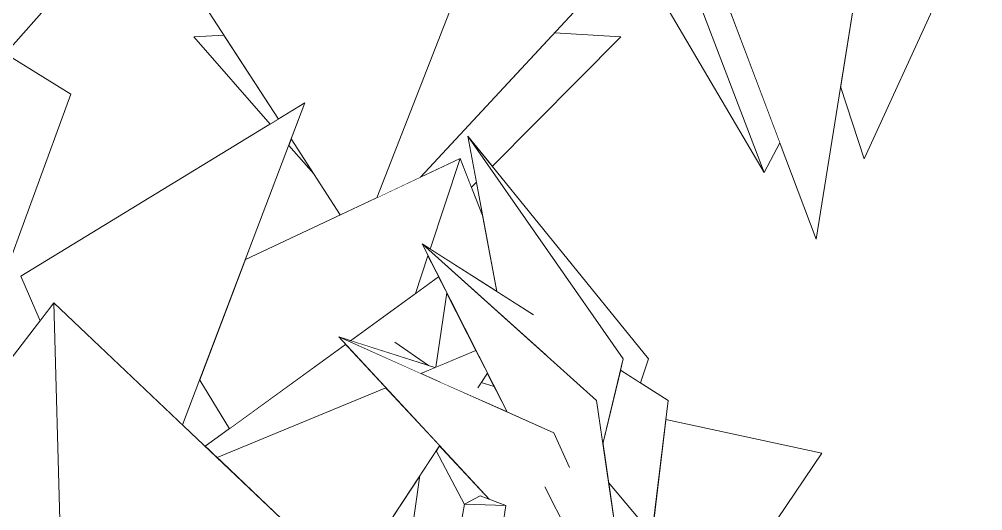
# Model space of a CAD drawing. Header units: millimetres. Extents: x -9413 to 8527, y -300 to 11224.
# Drawn here: x -5548 to -4709, y 3392 to 3819 of the extents above; entities that cross this region are included whole.
import ezdxf

# ---------------------------------------------------------------- set-up
doc = ezdxf.new("R2010")
doc.units = ezdxf.units.MM
doc.header["$MEASUREMENT"] = 0
doc.linetypes.add('Wipeout_Contour', pattern=[1000, 0, -1000])
doc.layers.add('Interior - Furniture', color=7, linetype='Continuous')
doc.layers.add('Interior - Furniture _Pen_No__4', color=7, linetype='Continuous', lineweight=20, true_color=0x029e21)

# ---------------------------------------------------------------- blocks, each defined once
blk = doc.blocks.new('Section Elem_40_6')
at = {"color": 254, "linetype": 'Wipeout_Contour', "lineweight": 0, "ltscale": 49779.158867}
blk.add_wipeout([(-4903.32, 4054.18), (-4905.76, 3983.52), (-4879.34, 3902.86), (-4818.38, 3850.65), (-4832.78, 3760.69), (-4812.15, 3697.7), (-4709.08, 3923.39), (-4900.78, 4054.12)], dxfattribs=at).dxf.layer = 'Interior - Furniture'
at = {"color": 254, "linetype": 'Wipeout_Contour', "lineweight": 0, "ltscale": 40379.005086}
blk.add_wipeout([(-5553.72, 3819.86), (-5569.79, 3795.46), (-5559.9, 3789.34), (-5455.69, 3907.09), (-5468.49, 3906.11), (-5528.97, 3854.26)], dxfattribs=at).dxf.layer = 'Interior - Furniture'
at = {"color": 254, "linetype": 'Wipeout_Contour', "lineweight": 0, "ltscale": 25407.985874}
blk.add_wipeout([(-5385.85, 3447.78), (-5375.46, 3437.94), (-5228.61, 3498.64), (-5263.71, 3536.46)], dxfattribs=at).dxf.layer = 'Interior - Furniture'
at = {"color": 254, "linetype": 'Wipeout_Contour', "lineweight": 0, "ltscale": 18663.721872}
blk.add_wipeout([(-5145.62, 3503.35), (-5134.34, 3499.75), (-5140.27, 3511.46)], dxfattribs=at).dxf.layer = 'Interior - Furniture'
at = {"color": 254, "linetype": 'Wipeout_Contour', "lineweight": 0, "ltscale": 24732.217266}
blk.add_wipeout([(-5287.14, 3288.6), (-5231.58, 3216.63), (-5228.82, 3218.92), (-5198.96, 3422.41)], dxfattribs=at).dxf.layer = 'Interior - Furniture'
at = {"color": 254, "linetype": 'Wipeout_Contour', "lineweight": 0, "ltscale": 18448.94309}
blk.add_wipeout([(-5187.03, 3253.74), (-5124.19, 3396.21), (-5160.12, 3397.5)], dxfattribs=at).dxf.layer = 'Interior - Furniture'
at = {"layer": 'Interior - Furniture _Pen_No__4', "linetype": 'Continuous'}
blk.add_line((-4812.15, 3697.7), (-4709.08, 3923.39), dxfattribs=at)
at = {"color": 254, "linetype": 'Wipeout_Contour', "lineweight": 0, "ltscale": 40480.059842}
blk.add_wipeout([(-5559.8, 3829.1), (-5579.05, 3801.19), (-5570.82, 3796.1), (-5493.01, 3904.24), (-5494.52, 3904.12), (-5568.85, 3829.15)], dxfattribs=at).dxf.layer = 'Interior - Furniture'
at = {"color": 254, "linetype": 'Wipeout_Contour', "lineweight": 0, "ltscale": 50346.52225}
blk.add_wipeout([(-5259.37, 3539.61), (-5216.32, 3525.89), (-5220.92, 3538.29), (-5191.41, 3517.94), (-5186.04, 3516.23), (-5185.13, 3516.61), (-5175.64, 3581.27), (-5182.73, 3595.26)], dxfattribs=at).dxf.layer = 'Interior - Furniture'
at = {"color": 254, "linetype": 'Wipeout_Contour', "lineweight": 0, "ltscale": 18351.812929}
blk.add_wipeout([(-5124.19, 3396.21), (-5187.03, 3253.74), (-5149.15, 3235.63)], dxfattribs=at).dxf.layer = 'Interior - Furniture'
at = {"color": 254, "linetype": 'Wipeout_Contour', "lineweight": 0, "ltscale": 18803.09532}
blk.add_wipeout([(-5185.13, 3516.61), (-5150.19, 3531.05), (-5175.64, 3581.27)], dxfattribs=at).dxf.layer = 'Interior - Furniture'
at = {"color": 254, "linetype": 'Wipeout_Contour', "lineweight": 0, "ltscale": 18496.040222}
blk.add_wipeout([(-5160.12, 3397.5), (-5124.19, 3396.21), (-5146.42, 3404.63)], dxfattribs=at).dxf.layer = 'Interior - Furniture'
at = {"color": 254, "linetype": 'Wipeout_Contour', "lineweight": 0, "ltscale": 69958.696292}
blk.add_wipeout([(-5390.73, 3505.44), (-5364.88, 3463), (-5263.71, 3536.46), (-5269.68, 3542.89), (-5259.37, 3539.61), (-5202.97, 3580.56), (-5192.01, 3613.58), (-5197.18, 3623.78), (-5190.12, 3619.3), (-5163.97, 3698.1), (-5350.83, 3610.41)], dxfattribs=at).dxf.layer = 'Interior - Furniture'
at = {"color": 254, "linetype": 'Wipeout_Contour', "lineweight": 0, "ltscale": 37046.484978}
blk.add_wipeout([(-5228.82, 3218.92), (-5224.58, 3222.46), (-5178.02, 3301.85), (-5160.18, 3397.18), (-5184.86, 3443.8), (-5198.96, 3422.41)], dxfattribs=at).dxf.layer = 'Interior - Furniture'
at = {"color": 254, "linetype": 'Wipeout_Contour', "lineweight": 0, "ltscale": 32668.566671}
blk.add_wipeout([(-5299.13, 3746.43), (-5546.28, 3595.69), (-5529.71, 3556.95), (-5517.63, 3572.72), (-5405.54, 3466.46)], dxfattribs=at).dxf.layer = 'Interior - Furniture'
at = {"color": 254, "linetype": 'Wipeout_Contour', "lineweight": 0, "ltscale": 18949.354395}
blk.add_wipeout([(-5202.97, 3580.56), (-5182.73, 3595.26), (-5192.01, 3613.58)], dxfattribs=at).dxf.layer = 'Interior - Furniture'
at = {"color": 254, "linetype": 'Wipeout_Contour', "lineweight": 0, "ltscale": 18888.762599}
blk.add_wipeout([(-5186.04, 3516.23), (-5269.68, 3542.89), (-5198.35, 3511.14)], dxfattribs=at).dxf.layer = 'Interior - Furniture'
at = {"color": 254, "linetype": 'Wipeout_Contour', "lineweight": 0, "ltscale": 26187.601058}
blk.add_wipeout([(-5395.9, 3803.94), (-5329.32, 3728.01), (-5322.22, 3732.35), (-5369.43, 3805.26)], dxfattribs=at).dxf.layer = 'Interior - Furniture'
at = {"color": 254, "linetype": 'Wipeout_Contour', "lineweight": 0, "ltscale": 19409.260863}
blk.add_wipeout([(-5311.04, 3715.09), (-5313.14, 3709.56), (-5291.4, 3684.76)], dxfattribs=at).dxf.layer = 'Interior - Furniture'
at = {"color": 254, "linetype": 'Wipeout_Contour', "lineweight": 0, "ltscale": 25244.833399}
blk.add_wipeout([(-5163.97, 3698.1), (-5190.12, 3619.3), (-5132.17, 3582.48), (-5144.42, 3648.41)], dxfattribs=at).dxf.layer = 'Interior - Furniture'
at = {"color": 254, "linetype": 'Wipeout_Contour', "lineweight": 0, "ltscale": 37140.571262}
blk.add_wipeout([(-4999.96, 3523.84), (-5157.27, 3717.58), (-5115.8, 3658.21), (-5021.94, 3523.84), (-5024.31, 3513.95), (-5006.95, 3502.91)], dxfattribs=at).dxf.layer = 'Interior - Furniture'
at = {"color": 254, "linetype": 'Wipeout_Contour', "lineweight": 0, "ltscale": 43403.353621}
blk.add_wipeout([(-5021.94, 3523.84), (-5157.27, 3717.58), (-5132.17, 3582.48), (-5100.01, 3562.04), (-5088.39, 3526.32), (-5045.15, 3487.58), (-5039.64, 3449.97)], dxfattribs=at).dxf.layer = 'Interior - Furniture'
at = {"color": 254, "linetype": 'Wipeout_Contour', "lineweight": 0, "ltscale": 50711.3714}
blk.add_wipeout([(-5081.8, 3807.55), (-5198.51, 3681.89), (-5163.97, 3698.1), (-5154.12, 3673.07), (-5149.81, 3677.41), (-5157.27, 3717.58), (-5135.96, 3691.34), (-5024.04, 3803.94)], dxfattribs=at).dxf.layer = 'Interior - Furniture'
at = {"color": 254, "linetype": 'Wipeout_Contour', "lineweight": 0, "ltscale": 31111.344517}
blk.add_wipeout([(-5148.72, 3498.63), (-5181.33, 3503.56), (-5123.15, 3477.66), (-5134.34, 3499.75), (-5145.62, 3503.35)], dxfattribs=at).dxf.layer = 'Interior - Furniture'
at = {"color": 254, "linetype": 'Wipeout_Contour', "lineweight": 0, "ltscale": 25252.222364}
blk.add_wipeout([(-5017.13, 3916.92), (-5029.2, 3906.62), (-4899.42, 3686.08), (-5006.82, 3967.07)], dxfattribs=at).dxf.layer = 'Interior - Furniture'
at = {"color": 254, "linetype": 'Wipeout_Contour', "lineweight": 0, "ltscale": 71417.046743}
blk.add_wipeout([(-5394.17, 3843.46), (-5322.22, 3732.35), (-5299.13, 3746.43), (-5311.04, 3715.09), (-5268.32, 3649.13), (-5236.51, 3664.05), (-5145.69, 3896.05), (-5149.95, 3900.95), (-5239.41, 3879.89), (-5284.41, 3837.44), (-5294.67, 3866.89)], dxfattribs=at).dxf.layer = 'Interior - Furniture'
at = {"color": 254, "linetype": 'Wipeout_Contour', "lineweight": 0, "ltscale": 55234.520462}
blk.add_wipeout([(-5269.68, 3542.89), (-5138.67, 3401.69), (-5124.19, 3396.21), (-5125.54, 3387.54), (-5030.73, 3285.36), (-5036.43, 3306.51), (-5090.11, 3412.45), (-5068.75, 3429.41), (-5082.52, 3459.58)], dxfattribs=at).dxf.layer = 'Interior - Furniture'
at = {"layer": 'Interior - Furniture _Pen_No__4', "linetype": 'Continuous'}
for p, q in [((-5322.22, 3732.35), (-5394.17, 3843.46)), ((-5395.9, 3803.94), (-5369.43, 3805.26)), ((-5329.32, 3728.01), (-5395.9, 3803.94)), ((-5291.4, 3684.76), (-5313.14, 3709.56)), ((-5268.32, 3649.13), (-5311.04, 3715.09))]:
    blk.add_line(p, q, dxfattribs=at)
at = {"color": 254, "linetype": 'Wipeout_Contour', "lineweight": 0, "ltscale": 25038.214716}
blk.add_wipeout([(-5006.82, 3967.07), (-4899.42, 3686.08), (-4885.75, 3711.81), (-4988.2, 3982.87)], dxfattribs=at).dxf.layer = 'Interior - Furniture'
at = {"color": 254, "linetype": 'Wipeout_Contour', "lineweight": 0, "ltscale": 38331.436597}
blk.add_wipeout([(-5145.69, 3896.05), (-5236.51, 3664.05), (-5198.51, 3681.89), (-5048.45, 3843.46), (-5080.09, 3863.21), (-5101.34, 3845.08)], dxfattribs=at).dxf.layer = 'Interior - Furniture'
at = {"color": 254, "linetype": 'Wipeout_Contour', "lineweight": 0, "ltscale": 18873.868207}
blk.add_wipeout([(-5191.41, 3517.94), (-5220.92, 3538.29), (-5216.32, 3525.89)], dxfattribs=at).dxf.layer = 'Interior - Furniture'
at = {"color": 254, "linetype": 'Wipeout_Contour', "lineweight": 0, "ltscale": 37137.698409}
blk.add_wipeout([(-5184.86, 3443.8), (-5160.18, 3397.18), (-5160.12, 3397.5), (-5146.42, 3404.63), (-5138.67, 3401.69), (-5181.9, 3448.29)], dxfattribs=at).dxf.layer = 'Interior - Furniture'
at = {"color": 254, "linetype": 'Wipeout_Contour', "lineweight": 0, "ltscale": 53914.140269}
blk.add_wipeout([(-5036.43, 3306.51), (-4973.24, 3072.26), (-4936.46, 3298.97), (-5034.72, 3416.42), (-5021.43, 3325.69), (-5017.97, 3318.12), (-5019.75, 3318.23), (-5007.7, 3286.64), (-5011.36, 3257.03)], dxfattribs=at).dxf.layer = 'Interior - Furniture'
at = {"layer": 'Interior - Furniture _Pen_No__4', "linetype": 'Continuous'}
for p, q in [((-5145.69, 3896.05), (-5236.51, 3664.05)), ((-5198.51, 3681.89), (-5048.45, 3843.46)), ((-5135.96, 3691.34), (-5024.04, 3803.94)), ((-5024.04, 3803.94), (-5081.8, 3807.55)), ((-5144.42, 3648.41), (-5163.97, 3698.1)), ((-5154.12, 3673.07), (-5149.81, 3677.41))]:
    blk.add_line(p, q, dxfattribs=at)
at = {"color": 254, "linetype": 'Wipeout_Contour', "lineweight": 0, "ltscale": 18629.468553}
blk.add_wipeout([(-4854.03, 3627.91), (-4818.38, 3850.65), (-4995.58, 4002.41)], dxfattribs=at).dxf.layer = 'Interior - Furniture'
at = {"color": 254, "linetype": 'Wipeout_Contour', "lineweight": 0, "ltscale": 18747.698457}
blk.add_wipeout([(-5197.18, 3623.78), (-5088.39, 3526.32), (-5100.01, 3562.04)], dxfattribs=at).dxf.layer = 'Interior - Furniture'
at = {"color": 254, "linetype": 'Wipeout_Contour', "lineweight": 0, "ltscale": 23998.200369}
blk.add_wipeout([(-4995.96, 3381.43), (-4934.36, 3316.01), (-4849.01, 3441.84), (-4984.87, 3471.09)], dxfattribs=at).dxf.layer = 'Interior - Furniture'
at = {"layer": 'Interior - Furniture _Pen_No__4', "linetype": 'Continuous'}
for p, q in [((-4995.58, 4002.41), (-4854.03, 3627.91)), ((-5006.83, 3967.08), (-4899.42, 3686.08)), ((-4899.42, 3686.08), (-5029.2, 3906.62)), ((-4854.03, 3627.91), (-4818.38, 3850.65)), ((-4832.78, 3760.69), (-4812.15, 3697.7)), ((-4899.42, 3686.08), (-4885.75, 3711.81)), ((-4934.36, 3316.01), (-4849.01, 3441.84))]:
    blk.add_line(p, q, dxfattribs=at)
at = {"color": 254, "linetype": 'Wipeout_Contour', "lineweight": 0, "ltscale": 30433.107786}
blk.add_wipeout([(-5039.64, 3449.97), (-5034.72, 3416.42), (-4997.19, 3371.56), (-4982.82, 3487.58), (-5024.31, 3513.95)], dxfattribs=at).dxf.layer = 'Interior - Furniture'
at = {"layer": 'Interior - Furniture _Pen_No__4', "linetype": 'Continuous'}
for p, q in [((-5006.95, 3502.91), (-4999.96, 3523.84)), ((-4997.19, 3371.56), (-4982.82, 3487.58)), ((-4849.01, 3441.84), (-4984.87, 3471.09))]:
    blk.add_line(p, q, dxfattribs=at)
at = {"color": 254, "linetype": 'Wipeout_Contour', "lineweight": 0, "ltscale": 43034.706843}
blk.add_wipeout([(-5045.15, 3487.58), (-5197.18, 3623.78), (-5123.15, 3477.66), (-5082.52, 3459.58), (-5068.75, 3429.41), (-5090.11, 3412.45), (-5011.36, 3257.03)], dxfattribs=at).dxf.layer = 'Interior - Furniture'
at = {"layer": 'Interior - Furniture _Pen_No__4', "linetype": 'Continuous'}
for p, q in [((-5157.27, 3717.58), (-5132.17, 3582.48)), ((-5350.83, 3610.41), (-5163.97, 3698.1)), ((-5163.97, 3698.1), (-5190.12, 3619.3)), ((-5100, 3562.04), (-5197.18, 3623.78)), ((-5192.01, 3613.58), (-5202.97, 3580.56)), ((-5259.37, 3539.61), (-5182.73, 3595.26)), ((-5039.64, 3449.97), (-5021.94, 3523.84)), ((-4982.82, 3487.58), (-5024.31, 3513.95)), ((-5011.36, 3257.03), (-5045.15, 3487.58)), ((-5068.73, 3429.37), (-5082.52, 3459.58)), ((-4936.46, 3298.97), (-5034.72, 3416.42)), ((-5090.13, 3412.5), (-5011.36, 3257.03)), ((-5146.42, 3404.63), (-5160.12, 3397.5)), ((-5160.12, 3397.5), (-5124.19, 3396.21)), ((-5124.19, 3396.21), (-5146.42, 3404.63)), ((-5149.15, 3235.63), (-5124.19, 3396.21))]:
    blk.add_line(p, q, dxfattribs=at)
at = {"color": 254, "linetype": 'Wipeout_Contour', "lineweight": 0, "ltscale": 50285.385534}
blk.add_wipeout([(-5375.46, 3437.94), (-5319.41, 3384.8), (-5321.88, 3381.99), (-5290.24, 3377.82), (-5351.63, 3271.66), (-5340.75, 3207.25), (-5181.9, 3448.29), (-5228.61, 3498.64)], dxfattribs=at).dxf.layer = 'Interior - Furniture'
at = {"layer": 'Interior - Furniture _Pen_No__4', "linetype": 'Continuous'}
for p, q in [((-5184.86, 3443.8), (-5160.18, 3397.18)), ((-5198.96, 3422.41), (-5228.82, 3218.92)), ((-5187.03, 3253.74), (-5160.12, 3397.5))]:
    blk.add_line(p, q, dxfattribs=at)
at = {"color": 254, "linetype": 'Wipeout_Contour', "lineweight": 0, "ltscale": 19232.493223}
blk.add_wipeout([(-5506.62, 3171.3), (-5319.41, 3384.8), (-5517.63, 3572.72)], dxfattribs=at).dxf.layer = 'Interior - Furniture'
at = {"color": 254, "linetype": 'Wipeout_Contour', "lineweight": 0, "ltscale": 31222.326906}
blk.add_wipeout([(-5198.35, 3511.14), (-5181.33, 3503.56), (-5148.72, 3498.63), (-5140.27, 3511.46), (-5150.19, 3531.05)], dxfattribs=at).dxf.layer = 'Interior - Furniture'
at = {"layer": 'Interior - Furniture _Pen_No__4', "linetype": 'Continuous'}
for p, q in [((-5299.13, 3746.43), (-5405.54, 3466.46)), ((-4999.96, 3523.84), (-5157.27, 3717.58)), ((-5021.94, 3523.84), (-5157.27, 3717.58)), ((-5045.15, 3487.58), (-5197.18, 3623.78)), ((-5197.18, 3623.78), (-5123.15, 3477.66)), ((-5175.64, 3581.27), (-5185.13, 3516.61)), ((-5186.04, 3516.23), (-5269.68, 3542.89)), ((-5082.52, 3459.58), (-5269.68, 3542.89)), ((-5269.68, 3542.89), (-5138.67, 3401.69)), ((-5385.85, 3447.78), (-5263.71, 3536.46)), ((-5191.41, 3517.94), (-5220.95, 3538.31)), ((-5198.35, 3511.14), (-5150.19, 3531.05)), ((-5140.27, 3511.46), (-5148.73, 3498.62)), ((-5364.88, 3463), (-5390.73, 3505.44)), ((-5375.46, 3437.94), (-5228.61, 3498.64)), ((-5134.34, 3499.75), (-5145.62, 3503.35)), ((-5181.9, 3448.29), (-5340.75, 3207.25))]:
    blk.add_line(p, q, dxfattribs=at)
at = {"color": 254, "linetype": 'Wipeout_Contour', "lineweight": 0, "ltscale": 32610.862514}
blk.add_wipeout([(-5632.5, 3344.64), (-5506.62, 3171.3), (-5517.63, 3572.72), (-5628.08, 3428.62), (-5586.68, 3404.31)], dxfattribs=at).dxf.layer = 'Interior - Furniture'
at = {"color": 254, "linetype": 'Wipeout_Contour', "lineweight": 0, "ltscale": 73711.837124}
blk.add_wipeout([(-5571.9, 3722.38), (-5627.69, 3653.37), (-5625.57, 3645.97), (-5589.93, 3629), (-5611.94, 3598.36), (-5589.21, 3518.96), (-5502.81, 3754.03), (-5579.05, 3801.19), (-5604.84, 3763.79), (-5602.87, 3763.4), (-5609.93, 3753.91)], dxfattribs=at).dxf.layer = 'Interior - Furniture'
at = {"layer": 'Interior - Furniture _Pen_No__4', "linetype": 'Continuous'}
for p, q in [((-5559.9, 3789.34), (-5455.69, 3907.09)), ((-5502.81, 3754.03), (-5579.05, 3801.19)), ((-5589.21, 3518.96), (-5502.81, 3754.03)), ((-5546.28, 3595.69), (-5299.13, 3746.43)), ((-5529.71, 3556.95), (-5546.28, 3595.69)), ((-5628.08, 3428.62), (-5517.63, 3572.72)), ((-5319.41, 3384.8), (-5517.63, 3572.72)), ((-5517.63, 3572.72), (-5506.62, 3171.3))]:
    blk.add_line(p, q, dxfattribs=at)

msp = doc.modelspace()

# ---------------------------------------------------------------- block references
at = {"layer": 'Interior - Furniture'}
msp.add_blockref('Section Elem_40_6', (0, 0), dxfattribs=at)

doc.saveas('drawing.dxf')
